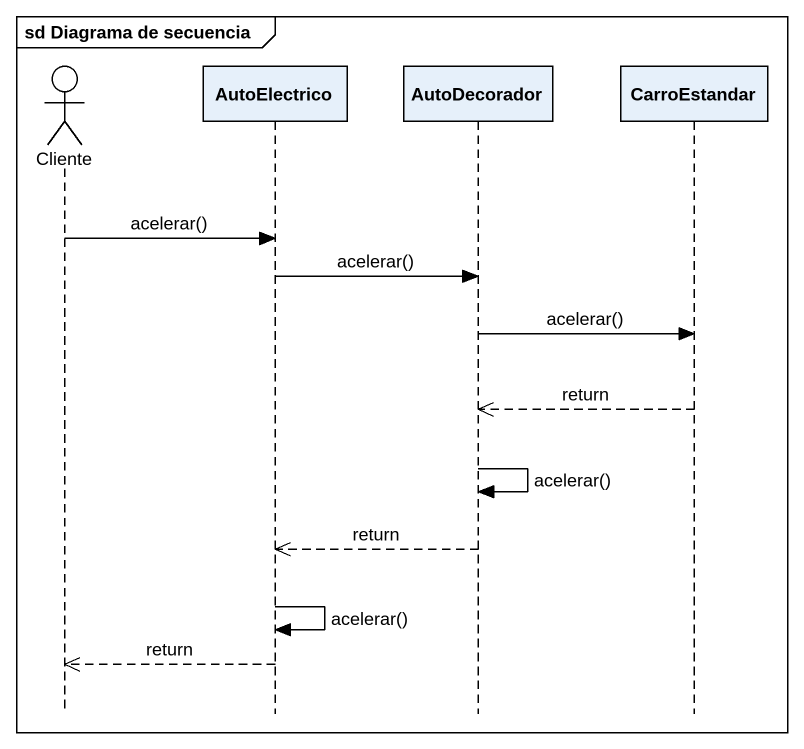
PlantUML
@startuml
mainframe sd Diagrama de secuencia
hide footbox
actor Cliente
participant AutoElectrico
participant AutoDecorador
participant CarroEstandar

Cliente -> AutoElectrico : acelerar()
AutoElectrico -> AutoDecorador : acelerar()
AutoDecorador -> CarroEstandar : acelerar()
CarroEstandar -->> AutoDecorador : return
AutoDecorador -> AutoDecorador : acelerar()
AutoDecorador -->> AutoElectrico : return
AutoElectrico -> AutoElectrico : acelerar()
AutoElectrico -->> Cliente : return
@enduml
